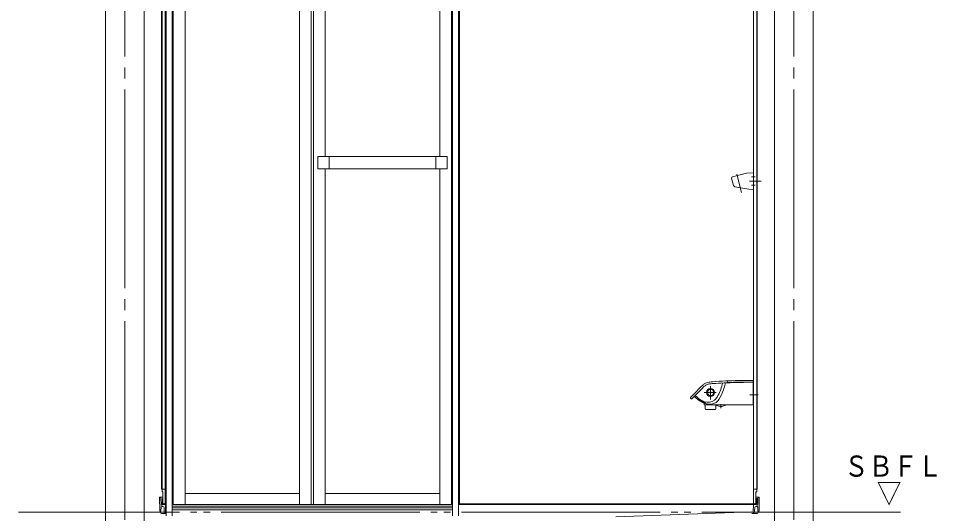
# Model space of a CAD drawing. Units: millimetres on the paper. Extents: x -305 to 305, y -152 to 152.
# Drawn here: x -139.9 to -56.6, y -91.5 to -46.6 of the extents above; entities that cross this region are included whole.
import ezdxf
from ezdxf.enums import TextEntityAlignment as Align

# ---------------------------------------------------------------- set-up
doc = ezdxf.new("R2010")
doc.units = ezdxf.units.MM
doc.linetypes.add('LONG_CHAIN', pattern=[21, 18, -1, 1, -1])
doc.linetypes.add('LONG_DOUBLE_CHAIN', pattern=[21.8, 18, -1, 0.6, -0.6, 0.6, -1])
doc.layers.add('0-1_VIEW0001', color=7, linetype='Continuous', lineweight=9)
doc.styles.add('ＭＳ ゴシック', font='')
doc.styles.get('ＭＳ ゴシック').set_extended_font_data('MS Gothic')

msp = doc.modelspace()

# ---------------------------------------------------------------- linework, layer by layer
at = {"layer": '0-1_VIEW0001'}
for p, q in [((-132.008, -11.053), (-132.008, -96.553)), ((-128.508, -11.053), (-128.508, -96.553)), ((-71.342, -11.053), (-71.342, -96.553)), ((-67.842, -11.053), (-67.842, -96.553)), ((-126.932, -25.187), (-126.932, -89.287)), ((-126.892, -25.187), (-126.892, -89.52)), ((-126.615, -25.187), (-126.615, -90.553)), ((-126.592, -25.187), (-126.592, -90.553)), ((-126.525, -25.187), (-126.525, -91.687)), ((-125.975, -25.187), (-125.975, -91.687)), ((-100.542, -25.187), (-100.542, -91.687)), ((-99.992, -25.187), (-99.992, -91.687)), ((-99.925, -25.187), (-99.925, -90.62)), ((-73.258, -25.187), (-73.258, -90.553)), ((-73.235, -25.187), (-73.235, -90.553)), ((-72.958, -25.187), (-72.958, -83.881)), ((-72.918, -25.187), (-72.918, -83.881)), ((-125.875, -27.62), (-125.875, -90.687)), ((-124.808, -27.62), (-124.808, -90.687)), ((-114.425, -27.62), (-114.425, -90.687)), ((-113.358, -27.62), (-113.358, -90.687)), ((-113.158, -27.62), (-113.158, -90.687)), ((-112.092, -27.62), (-112.092, -59.128)), ((-101.708, -27.62), (-101.708, -59.128)), ((-100.642, -27.62), (-100.642, -90.687)), ((-112.758, -59.128), (-112.758, -60.245)), ((-112.758, -59.128), (-111.725, -59.128)), ((-111.725, -59.128), (-111.725, -60.245)), ((-102.075, -59.132), (-111.725, -59.132)), ((-102.075, -59.128), (-102.075, -60.245)), ((-101.042, -59.128), (-102.075, -59.128)), ((-101.042, -59.128), (-101.042, -60.245)), ((-112.758, -60.245), (-111.725, -60.245)), ((-112.092, -60.245), (-112.092, -90.687)), ((-102.075, -60.242), (-111.725, -60.242)), ((-101.042, -60.245), (-102.075, -60.245)), ((-101.708, -60.245), (-101.708, -90.687)), ((-75.166, -60.968), (-73.893, -60.627)), ((-73.879, -60.625), (-73.258, -60.603)), ((-73.258, -62.104), (-73.258, -60.603)), ((-75.061, -61.746), (-75.237, -61.09)), ((-74.929, -61.867), (-73.666, -62.09)), ((-73.666, -62.09), (-73.258, -62.104)), ((-76.048, -79.654), (-76.092, -79.812)), ((-75.916, -79.648), (-75.685, -79.638)), ((-75.787, -79.642), (-75.818, -79.766)), ((-73.327, -79.592), (-73.315, -79.592)), ((-73.315, -79.592), (-73.31, -79.592)), ((-73.291, -79.573), (-73.293, -79.453)), ((-73.275, -79.537), (-73.292, -79.537)), ((-73.292, -79.612), (-73.292, -81.603)), ((-73.258, -81.537), (-73.258, -79.553)), ((-78.813, -81.059), (-77.946, -80.175)), ((-77.946, -80.175), (-77.75, -79.99)), ((-78.26, -81.15), (-78.248, -81.162)), ((-78.24, -81.147), (-78.246, -81.144)), ((-78.073, -81.236), (-78.164, -81.185)), ((-78.02, -81.265), (-78.073, -81.236)), ((-77.779, -81.45), (-77.949, -81.375)), ((-77.717, -81.478), (-77.71, -81.605)), ((-77.635, -81.47), (-77.66, -81.457)), ((-77.648, -81.491), (-77.627, -81.497)), ((-77.616, -81.481), (-77.635, -81.47)), ((-73.292, -81.553), (-73.275, -81.553)), ((-73.325, -81.637), (-77.677, -81.637)), ((-77.625, -81.956), (-77.625, -81.637)), ((-77.595, -82.048), (-77.624, -81.962)), ((-77.58, -82.059), (-76.704, -82.059)), ((-76.659, -81.962), (-76.688, -82.048)), ((-76.658, -81.648), (-76.658, -81.956)), ((-76.125, -81.785), (-76.312, -81.784)), ((-72.958, -82.887), (-72.958, -89.52)), ((-72.918, -82.887), (-72.918, -89.287)), ((-126.892, -89.287), (-126.932, -89.287)), ((-126.615, -89.287), (-126.892, -89.287)), ((-126.892, -89.52), (-126.808, -89.52)), ((-126.808, -89.52), (-126.808, -90.62)), ((-124.808, -89.687), (-114.425, -89.687)), ((-112.092, -89.687), (-101.708, -89.687)), ((-73.235, -89.287), (-72.958, -89.287)), ((-73.042, -89.52), (-72.958, -89.52)), ((-72.958, -89.287), (-72.918, -89.287)), ((-127.125, -90.02), (-127.09, -90.02)), ((-127.125, -90.02), (-127.103, -91.287)), ((-127.09, -90.02), (-126.808, -90.02)), ((-126.99, -90.118), (-126.98, -90.671)), ((-126.93, -90.72), (-126.908, -90.72)), ((-126.868, -90.12), (-126.892, -90.12)), ((-126.892, -90.12), (-126.892, -90.553)), ((-126.892, -90.703), (-126.882, -90.703)), ((-126.875, -90.687), (-126.525, -90.687)), ((-126.868, -90.12), (-126.868, -90.553)), ((-126.808, -90.597), (-126.825, -90.597)), ((-126.658, -90.597), (-126.825, -90.597)), ((-126.525, -90.62), (-126.825, -90.62)), ((-126.658, -90.597), (-126.808, -90.597)), ((-126.589, -90.751), (-126.566, -91.264)), ((-100.642, -90.687), (-125.875, -90.687)), ((-73.042, -90.62), (-99.992, -90.62)), ((-99.992, -90.687), (-99.925, -90.687)), ((-72.975, -90.687), (-99.925, -90.687)), ((-73.261, -90.751), (-73.283, -91.264)), ((-73.042, -90.62), (-73.258, -90.62)), ((-73.192, -90.597), (-73.042, -90.597)), ((-73.192, -90.62), (-73.025, -90.62)), ((-72.76, -90.02), (-73.042, -90.02)), ((-72.982, -90.12), (-72.982, -90.553)), ((-72.958, -90.703), (-72.948, -90.703)), ((-72.92, -90.72), (-72.942, -90.72)), ((-72.86, -90.118), (-72.87, -90.671)), ((-72.725, -90.02), (-72.76, -90.02)), ((-72.725, -90.02), (-72.747, -91.287)), ((-127.103, -91.287), (-126.996, -91.287)), ((-127.038, -91.404), (-127.058, -91.287)), ((-126.996, -91.287), (-126.986, -90.918)), ((-126.939, -91.487), (-126.553, -91.487)), ((-126.919, -90.853), (-126.814, -90.853)), ((-126.699, -91.28), (-126.714, -90.949)), ((-100.542, -90.82), (-125.975, -90.82)), ((-100.542, -90.987), (-125.975, -90.987)), ((-100.542, -91.162), (-125.975, -91.162)), ((-73.409, -91.324), (-85.749, -91.786)), ((-73.408, -91.333), (-73.408, -91.36)), ((-73.408, -91.36), (-73.381, -91.359)), ((-72.911, -91.487), (-73.297, -91.487)), ((-73.151, -91.28), (-73.136, -90.949)), ((-72.93, -90.853), (-73.036, -90.853)), ((-72.854, -91.287), (-72.864, -90.918)), ((-72.747, -91.287), (-72.854, -91.287)), ((-72.812, -91.404), (-72.792, -91.287))]:
    msp.add_line(p, q, dxfattribs=at)
at = {"layer": '0-1_VIEW0001', "linetype": 'LONG_CHAIN'}
for p, q in [((-130.258, -11.053), (-130.258, -106.887)), ((-69.592, -11.053), (-69.592, -106.887)), ((-74.328, -62.384), (-74.77, -60.732)), ((-72.557, -61.353), (-73.623, -61.353)), ((-73.425, -60.97), (-73.092, -60.97)), ((-73.425, -61.737), (-73.092, -61.737)), ((-77.142, -79.955), (-77.142, -81.167)), ((-76.638, -80.52), (-77.722, -80.52)), ((-73.57, -80.72), (-72.81, -80.72)), ((-76.212, -81.933), (-76.212, -81.584))]:
    msp.add_line(p, q, dxfattribs=at)
at = {"layer": '0-1_VIEW0001', "linetype": 'LONG_DOUBLE_CHAIN'}
msp.add_line((-59.925, -91.353), (-139.925, -91.353), dxfattribs=at)
at = {"layer": '0-1_VIEW0001'}
for points in [[(-77.817, -79.829), (-78.012, -80.007), (-78.64, -80.638), (-78.935, -80.946)], [(-78.02, -81.265), (-78.014, -81.269), (-78.009, -81.272), (-78.003, -81.275), (-77.997, -81.278), (-77.992, -81.281), (-77.986, -81.284), (-77.981, -81.287), (-77.975, -81.29), (-77.969, -81.293), (-77.964, -81.296)], [(-77.746, -81.412), (-77.797, -81.386), (-77.851, -81.357), (-77.907, -81.327), (-77.964, -81.296)], [(-77.66, -81.457), (-77.732, -81.42), (-77.746, -81.412)], [(-77.608, -81.497), (-77.607, -81.495), (-77.605, -81.494)], [(-73.042, -89.52), (-73.042, -90.597), (-73.025, -90.597)], [(-72.982, -90.12), (-72.958, -90.12), (-72.958, -90.553)]]:
    msp.add_lwpolyline(points, dxfattribs=at)
for radius in [0.368, 0.28, 0.05]:
    msp.add_circle((-77.142, -80.52), radius, dxfattribs=at)
for centre, radius, start, end in [((-73.877, -60.691), 0.0667, 92, 105), ((-75.14, -61.064), 0.1, 105, 195), ((-74.9, -61.703), 0.167, 195.00001, 260), ((-76.872, -80.993), 1.333, 119.24332, 131.18312), ((-77.137, -80.568), 1, 94.31717, 117.01213), ((-77.084, -80.729), 1, 99.68989, 116.03246), ((-74.453, -106.262), 26.667, 95.30733, 96.02698), ((-74.359, -106.085), 26.667, 95.63205, 96.14243), ((-74.769, -106.122), 26.667, 92.12143, 94.74753), ((-74.785, -106.291), 26.667, 92.42933, 94.58961), ((-79.977, -78.86), 4, 328.86637, 346.22681), ((-79.71, -78.842), 4, 339.11937, 346.64484), ((-74.164, -112.941), 33.333, 91.38397, 92.7943), ((-74.3, -106.101), 26.667, 90.7195, 93.1299), ((-75.688, -79.554), 0.0833, 272.1187, 91.23239), ((-73.867, -112.908), 33.333, 90.54453, 93.04898), ((-73.844, -112.931), 33.333, 90.52385, 91.93417), ((-73.657, -106.085), 26.667, 89.28964, 92.10192), ((-73.661, -106.238), 26.667, 89.20515, 91.12443), ((-73.43, -112.925), 33.333, 89.82311, 91.23598), ((-73.326, -79.454), 0.0333, 1, 90.03837), ((-73.31, -79.609), 0.0167, 17.33134, 90.01676), ((-73.308, -79.612), 0.0167, 0, 31.28465), ((-73.275, -79.553), 0.0167, 0, 90), ((-76.609, -78.933), 2.667, 223.73137, 241.87063), ((-79.774, -79.026), 4, 327.68106, 341.90491), ((-78.875, -81.004), 0.0833, 136.07531, 318.20648), ((-76.694, -79.022), 2.667, 223.69499, 241.92954), ((-78.256, -81.146), 0.005, 84.50519, 230.42256), ((-78.26, -81.174), 0.0333, 64.81175, 82.47377), ((-76.639, -79.036), 2.667, 232.87113, 239.93174), ((-79.413, -83.542), 2.667, 62.09208, 63.92168), ((-76.717, -78.992), 2.667, 241.84892, 249.56662), ((-77.509, -80.721), 0.668, 237.68384, 253.7617), ((-76.665, -79.027), 2.667, 245.30808, 255.92177), ((-77.677, -81.603), 0.0333, 183, 270), ((-77.395, -80.4), 1.008, 252.6283, 306.67292), ((-77.612, -81.432), 0.0667, 256.97327, 269.60052), ((-77.653, -81.536), 0.0667, 44.56831, 56.44256), ((-77.633, -81.435), 0.0667, 288.35521, 291.754), ((-77.622, -81.494), 0.0167, 1.78538, 16.67769), ((-77.22, -80.586), 1.008, 249.40311, 304.97414), ((-77.141, -80.969), 0.668, 255.05172, 270), ((-78.603, -79.251), 2.667, 312.77192, 316.725), ((-78.774, -79.451), 2.667, 322.3762, 326.37732), ((-78.29, -79.315), 2.667, 308.15223, 311.71445), ((-78.477, -79.499), 2.667, 317.36566, 321.36678), ((-73.325, -81.603), 0.0333, 270, 0), ((-73.275, -81.537), 0.0167, 270, 0), ((-77.608, -81.956), 0.0167, 180, 198.43495), ((-77.58, -82.042), 0.0167, 198.43495, 270), ((-76.704, -82.042), 0.0167, 270, 341.56505), ((-76.696, -81.703), 0.0667, 54.8593, 90), ((-76.675, -81.956), 0.0167, 341.56505, 0), ((-76.212, -81.016), 0.775, 234.85931, 262.57671), ((-76.212, -81.016), 0.775, 276.4199, 305.14069), ((-75.727, -81.703), 0.0667, 90, 125.14069), ((-127.09, -90.12), 0.1, 1, 90), ((-126.93, -90.67), 0.05, 181, 270), ((-126.908, -90.703), 0.0167, 270, 0), ((-126.825, -90.553), 0.0667, 179.99999, 270), ((-126.875, -90.703), 0.0167, 89.99999, 180), ((-126.825, -90.553), 0.0433, 179.99999, 270), ((-126.658, -90.553), 0.0433, 270.00001, 359.99999), ((-126.658, -90.553), 0.0433, 270, 0.00001), ((-126.658, -90.553), 0.0667, 270, 0.00001), ((-126.655, -90.753), 0.0667, 2.5, 90), ((-73.194, -90.753), 0.0667, 89.99999, 177.5), ((-73.192, -90.553), 0.0667, 180.00001, 269.99999), ((-73.192, -90.553), 0.0667, 179.99999, 270), ((-73.192, -90.553), 0.0433, 179.99999, 270), ((-73.025, -90.553), 0.0433, 270, 0.00001), ((-73.025, -90.553), 0.0667, 270, 0.00001), ((-72.975, -90.703), 0.0167, 0, 90.00001), ((-72.942, -90.703), 0.0167, 180, 270), ((-72.92, -90.67), 0.05, 270, 359), ((-72.76, -90.12), 0.1, 89.99999, 179), ((-126.939, -91.387), 0.1, 190, 270), ((-126.919, -90.92), 0.0667, 90, 178.5), ((-126.814, -90.953), 0.1, 2.49999, 90), ((-126.466, -91.27), 0.233, 182.5, 255.38163), ((-126.467, -91.259), 0.1, 182.5, 234.2582), ((-73.384, -91.27), 0.233, 270, 357.5), ((-73.383, -91.259), 0.1, 271.14576, 357.5), ((-73.036, -90.953), 0.1, 90, 177.50001), ((-72.93, -90.92), 0.0667, 1.5, 90), ((-72.911, -91.387), 0.1, 270, 350)]:
    msp.add_arc(centre, radius, start, end, dxfattribs=at)
at = {"layer": '0-1_VIEW0001', "color": 5}
msp.add_arc((-76.968, -80.857), 1.333, 117.83973, 129.55357, dxfattribs=at)

# ---------------------------------------------------------------- texts
at = {"layer": '0-1_VIEW0001', "style": 'ＭＳ ゴシック', "width": 0.85}
for s, p in [('ＳＢＦＬ', (-65.043, -88.729)), ('▽', (-62.065, -91.173))]:
    msp.add_text(s, height=1.921, dxfattribs=at).set_placement(p, align=Align.BOTTOM_LEFT)

doc.saveas('drawing.dxf')
